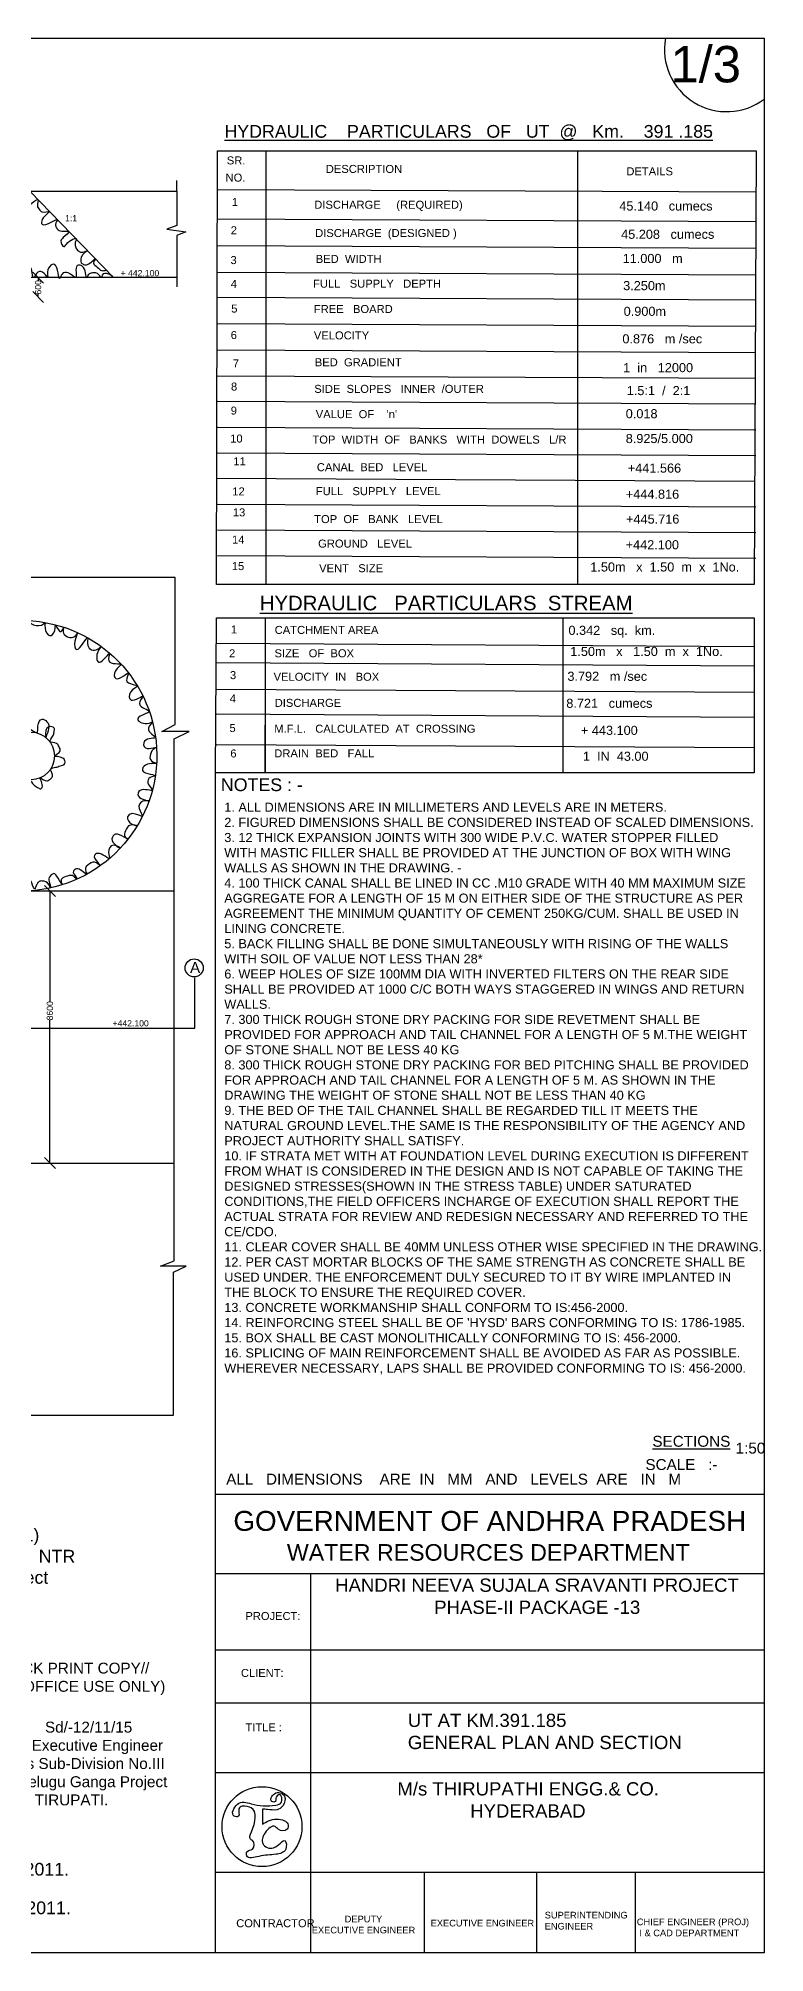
# Model space of a CAD drawing. Header units: millimetres. Extents: x 8337 to 17510, y 6818 to 12081.
# Drawn here: x 15513 to 17510, y 6818 to 12081 of the extents above; entities that cross this region are included whole.
import ezdxf

# ---------------------------------------------------------------- set-up
doc = ezdxf.new("R2010")
doc.units = ezdxf.units.MM
doc.header["$MEASUREMENT"] = 0
doc.layers.add('DIMENSION', color=2, linetype='Continuous')
doc.layers.add('DIMENSIONS', color=7, linetype='Continuous')
doc.styles.get("Standard").update_dxf_attribs({"font": 'arial.ttf', "height": 17})
doc.dimstyles.get("Standard").update_dxf_attribs({"dimtxt": 17, "dimasz": 30, "dimexe": 0.18, "dimexo": 0.0625, "dimgap": 0.09, "dimtad": 0, "dimdec": 0, "dimzin": 0, "dimdsep": 46, "dimtxsty": 'Standard', "dimblk": 'OBLIQUE', "dimcen": 0.09, "dimse1": 1, "dimse2": 1, "dimadec": 0, "dimazin": 0, "dimtfac": 1, "dimtdec": 0, "dimtofl": 0, "dimtmove": 0, "dimatfit": 3, "dimfxl": 1, "dimtolj": 1, "dimtzin": 0, "dimarcsym": 0})

# ---------------------------------------------------------------- blocks, each defined once
blk = doc.blocks.new('_Oblique')
at = {"color": 0, "linetype": 'ByBlock', "lineweight": -2}
blk.add_line((-0.5, -0.5), (0.5, 0.5), dxfattribs=at)
blk = doc.blocks.new('*D27')
at = {"layer": 'Defpoints', "color": 0}
for p in [(15491.3, 11422.8), (15491.3, 11369.6), (15512.8, 11369.6)]:
    blk.add_point(p, dxfattribs=at)
at = {"layer": 'DIMENSION', "color": 0, "lineweight": -2}
for p, q in [((15512.8, 11422.8), (15512.8, 11415.1)), ((15512.8, 11369.6), (15512.8, 11377.3))]:
    blk.add_line(p, q, dxfattribs=at)
at = {"layer": 'DIMENSION', "color": 0, "lineweight": -2, "xscale": 30, "yscale": 30, "zscale": 30}
for p, rotation in [((15512.8, 11422.8), 90), ((15512.8, 11369.6), 270)]:
    blk.add_blockref('_Oblique', p, dxfattribs=dict(at, rotation=rotation))
at = {"layer": 'DIMENSION', "color": 0, "insert": (15512.8, 11396.2), "char_height": 17, "attachment_point": 5, "rotation": 90}
blk.add_mtext('\\A1;600', dxfattribs=at)
blk = doc.blocks.new('*D76')
at = {"layer": 'Defpoints', "color": 0}
for p in [(15547.9, 9736.8), (15545.1, 8988.6), (15547.9, 8988.6)]:
    blk.add_point(p, dxfattribs=at)
at = {"layer": 'DIMENSION', "color": 0, "lineweight": -2}
for p, q in [((15545.1, 9736.8), (15545.1, 9432.7)), ((15545.1, 8988.6), (15545.1, 9381.8))]:
    blk.add_line(p, q, dxfattribs=at)
at = {"layer": 'DIMENSION', "color": 0, "lineweight": -2, "xscale": 30, "yscale": 30, "zscale": 30}
for p, rotation in [((15545.1, 9736.8), 90), ((15545.1, 8988.6), 270)]:
    blk.add_blockref('_Oblique', p, dxfattribs=dict(at, rotation=rotation))
at = {"layer": 'DIMENSION', "color": 0, "insert": (15545.1, 9407.3), "char_height": 17, "attachment_point": 5, "rotation": 90}
blk.add_mtext('\\A1;8600', dxfattribs=at)

msp = doc.modelspace()

# ---------------------------------------------------------------- linework, layer by layer
at = {"layer": 'DIMENSION', "color": 0}
for points in [[(11579, 11808.9), (12119, 11449.2), (13076.6, 11449.2), (13616.5, 11810.2), (13711.1, 11857.4), (13797.6, 11857.4), (13869.3, 11809.2), (14050.2, 11809.2), (14346.5, 11660.2), (15894.1, 11660.2), (15894.1, 11690.2)], [(17480.8, 10579), (16002.8, 10579), (16005.6, 11771.5)], [(16005.6, 11771.5), (17486.5, 11771.5), (17480.8, 10579)], [(16138.5, 11771.5), (16138.5, 10579)], [(16996.3, 10579), (16996.3, 11771.5)], [(15490.2, 11660.2), (15720.4, 11422.8)], [(15894.1, 11660.2), (15894.1, 11566.2), (15866.5, 11556.3), (15918.9, 11548.3), (15894.1, 11538.9), (15894.1, 11397.3)], [(16005.4, 11665.4), (17486, 11658.3)], [(16005.4, 11584.2), (17486, 11577)], [(16005.4, 11510.8), (17486, 11503.7)], [(15894.1, 11422.8), (15057.4, 11422.8)], [(16005.4, 11437.5), (17486, 11430.3)], [(16005.4, 11369.4), (17486, 11362.2)], [(16005.4, 11297), (17486, 11289.8)], [(16005.4, 11224.6), (17486, 11217.4)], [(16005.4, 11153.1), (17486, 11146)], [(16005.4, 11083.1), (17486, 11076)], [(16005.4, 11011.7), (17486, 11004.5)], [(16005.4, 10941.2), (17486, 10934.1)], [(16003.5, 10871.5), (17482.1, 10863.1)], [(16005.4, 10799.8), (17486, 10792.7)], [(16005.4, 10729.3), (17486, 10722.2)], [(8487.4, 8295.2), (15885.2, 8295.2), (15885.2, 8689.1), (15919.4, 8705.6), (15849.1, 8705.6), (15886.5, 8719.6), (15886.5, 10154.7), (15928.2, 10175.1), (15852.5, 10175.1), (15889.3, 10194.1), (15889.3, 10598.5), (15382.8, 10598.5), (15356.3, 10640.5), (15356.3, 10560.5), (15330.3, 10600), (11917.6, 10600), (11900.8, 10556.9), (11881.7, 10657.8), (11869.6, 10603.7), (9089.4, 10603.7)], [(16005.4, 10658.9), (17486, 10651.8)], [(17481.3, 10061.1), (16000.3, 10061.1), (16003.3, 10487.8)], [(16003.3, 10487.8), (17481.3, 10487.8), (17481.3, 10061.1)], [(16136.7, 10487.8), (16136.7, 10061.1), (16136.7, 10192.7), (16136.7, 10192.7)], [(16955.1, 10487.8), (16955.1, 10061.1)], [(16002.8, 10417.5), (17481.3, 10408.9)], [(16002.8, 10364.5), (17481.3, 10356)], [(16002.8, 10291.9), (17481.3, 10283.4)], [(16002.8, 10223.3), (17481.3, 10214.7)], [(16002.8, 10139.3), (17481.3, 10130.7)], [(16000.3, 8078.9), (16000.3, 10061.1)], [(15054.2, 9736.8), (15886.5, 9736.8)], [(8423.7, 9499.3), (8423.7, 9359.5), (15943.3, 9359.5), (15943.3, 9497.8)], [(15054.2, 8988.6), (15886.5, 8988.6)], [(16000.3, 7859.9), (17508.8, 7859.9)], [(16261.5, 7859.9), (16261.5, 6817.9)], [(16000.3, 7650.9), (17508.8, 7650.9)], [(16000.3, 7504.8), (17508.8, 7504.8)], [(16000.3, 7313.7), (17508.8, 7313.7)], [(16129.2, 7212.1), (16129.2, 7171.1)], [(16000.3, 7038.9), (17508.8, 7038.9)], [(16573.9, 7038.9), (16573.9, 6817.9)], [(16884.1, 6817.9), (16884.1, 7038.9)], [(17153.9, 7038.9), (17153.9, 6817.9)]]:
    msp.add_lwpolyline(points, dxfattribs=at)
msp.add_lwpolyline([(15054.2, 10043.4), (15494, 10043.4, 1), (15494, 10172.3), (14523.1, 10172.3), (14725.7, 10480.2), (15479.9, 10480.2, -0.957991), (15485.9, 9736.8, 123.255809)], format="xyb", dxfattribs=at)
msp.add_lwpolyline([(16000.3, 8078.9), (17508.8, 8078.9), (17508.8, 6817.9), (16000.3, 6817.9)], close=True, dxfattribs=at)
for centre, radius in [((15941.7, 9525.2), 24.8), ((16128.1, 7164.4), 109.8)]:
    msp.add_circle(centre, radius, dxfattribs=at)
for centre, major_axis, ratio, start_param, end_param in [((15511.4, 10480.2), (-22.2, 0), 0.638398, 0.03102, 2.744291), ((15545.7, 10465.5), (0.4, -26.8), 0.542833, 4.351456, 7.962341)]:
    msp.add_ellipse(centre, major_axis=major_axis, ratio=ratio, start_param=start_param, end_param=end_param, dxfattribs=at)
for points in [[(15490.2, 11660.2), (15475, 11633.6), (15474.8, 11618.5), (15512.6, 11637), (15510.6, 11621.6), (15517.4, 11608.7), (15523.2, 11603.9), (15544, 11604.7), (15524.2, 11582.7), (15523.7, 11569.5), (15566, 11582), (15560.4, 11569.3), (15563, 11560.4), (15570.4, 11552.4), (15597.5, 11549.5), (15582, 11532.8), (15575.6, 11524), (15583.3, 11508), (15590.7, 11515.2), (15618, 11528.3), (15615.6, 11522.2), (15615, 11511.3), (15619.1, 11500.8), (15623.5, 11496.1), (15635.4, 11492.8), (15648.1, 11497.3), (15637, 11487.3), (15631.5, 11478.2), (15631.5, 11463.8), (15640.1, 11458.4), (15652, 11460.7), (15670.3, 11474.4), (15665.3, 11463), (15675.4, 11451.5), (15687.8, 11442.1), (15700.4, 11443.4)], [(15720.4, 11422.8), (15704.8, 11433.4), (15689.2, 11429.7), (15686.7, 11422.8), (15679.9, 11430.5), (15662, 11435.7), (15650.7, 11430.1), (15646.8, 11422.8), (15637.4, 11450.9), (15620.3, 11456), (15616.2, 11422.8), (15595.5, 11435.7), (15578.6, 11432.6), (15572.7, 11420.5), (15558.5, 11459.2), (15538.1, 11432.6), (15540.4, 11422.8), (15529.3, 11434.5), (15512.2, 11438), (15500.5, 11422.8), (15487.9, 11456.5), (15467.5, 11448.5), (15466.9, 11425), (15454.3, 11431.4), (15438.3, 11437), (15429.9, 11427.9), (15424.3, 11429.6), (15412.6, 11456.3), (15398.6, 11447.5), (15395.1, 11422.8), (15382.7, 11435.1), (15352.6, 11422.8), (15342.1, 11457.1), (15332.9, 11452), (15323.6, 11422.8), (15309.8, 11432.9), (15301.2, 11434.7), (15281.7, 11429.8), (15278.8, 11422.8), (15271.3, 11458.6), (15251.3, 11453.2), (15248.6, 11422.8), (15241.4, 11429.6), (15228.9, 11436.3), (15210.8, 11431.6), (15205.8, 11422.8), (15201.1, 11441.7), (15193.7, 11458), (15185.7, 11461), (15174.4, 11431.4), (15174.4, 11422.8), (15164, 11435.1), (15146.7, 11437.6), (15132.9, 11422.8), (15128.2, 11442.9), (15123.2, 11454.8), (15110.3, 11456.7), (15102.7, 11438.8), (15102.7, 11422.8), (15094.5, 11433.8), (15084, 11439.6), (15072.2, 11438.8), (15057.4, 11422.9)], [(15583.2, 10461.8), (15582.8, 10445.5), (15612.8, 10436.3), (15621.7, 10446.7), (15613.8, 10423.3), (15619.1, 10400.3), (15649.1, 10432.8), (15649.3, 10411.4), (15676.1, 10401), (15685.8, 10409.3), (15675.7, 10391.2), (15681.4, 10365.4), (15709.7, 10390.3), (15706.8, 10369.1), (15741.1, 10359.9), (15725, 10341.9), (15726.7, 10320.6), (15761.8, 10335.3), (15756, 10315.5), (15785.8, 10300), (15766.9, 10283.3), (15768.3, 10261.4), (15801, 10272.1), (15791.2, 10251.8), (15818.4, 10230.4), (15786.8, 10210.9), (15812.4, 10197.1), (15827.3, 10200.9), (15816.1, 10183.8), (15835.6, 10158.8), (15805.5, 10148.5), (15807.8, 10129.8), (15838.3, 10131.8), (15832.8, 10128.4), (15821.5, 10113.1), (15824.2, 10094.2), (15838.4, 10087.8), (15808.3, 10082.9), (15799.8, 10068.2), (15834.9, 10053.5), (15820.8, 10048.4), (15814.5, 10034.3), (15826.7, 10013.6), (15793.1, 10012.9), (15788.4, 9997.5), (15817.6, 9984.1), (15800.7, 9983.2), (15790.3, 9963.6), (15800, 9942.6), (15771.8, 9949.3), (15760.9, 9944.6), (15764.8, 9924.3), (15785.1, 9915.5), (15766.5, 9917.8), (15753.1, 9902.4), (15752.1, 9884.8), (15759.6, 9878.6), (15743.1, 9888.4), (15721.6, 9891), (15716.3, 9875.3), (15738.8, 9854.3), (15719.6, 9862.4), (15706.4, 9842.8), (15709.1, 9825.9), (15676, 9840), (15667.4, 9834.5), (15677.1, 9814.9), (15683.6, 9805.9), (15673.1, 9814.1), (15653.7, 9811.3), (15642.6, 9794), (15646.7, 9782.6), (15632.5, 9791.9), (15618.4, 9797.7), (15609.6, 9790.8), (15616.8, 9775.6), (15619.7, 9769.1), (15607.3, 9778.8), (15597.9, 9778.8), (15580.8, 9772.8), (15575.7, 9765), (15579.3, 9753.7), (15567.5, 9772.3), (15555.5, 9784.3), (15543.3, 9773.4), (15544.2, 9758.2), (15547.1, 9745.1), (15541.9, 9754.3), (15524.8, 9764), (15515.2, 9762.6), (15509.9, 9755.7), (15505.5, 9746), (15504.5, 9743), (15495.1, 9758.7), (15489.1, 9769), (15480.1, 9773), (15474.1, 9760.7), (15472.5, 9751.3)], [(15560.1, 10468.6), (15576, 10449.7), (15583.2, 10461.8)], [(15066.8, 10043.4), (15077.7, 10032.5), (15111.1, 10043.4), (15117.7, 10015.7), (15128.8, 10010.5), (15146.5, 10043.4), (15156.3, 10028.4), (15187.2, 10043.4), (15189.1, 10021.6), (15204.3, 10009.1), (15215.9, 10043.4), (15224.8, 10032.1), (15244.1, 10031.6), (15260.4, 10043.4), (15263.2, 10016.6), (15271.6, 10009.6), (15280.2, 10009.8), (15289.7, 10046.1), (15297.9, 10033.9), (15309, 10030.5), (15319.5, 10032.1), (15334.5, 10043.4), (15341.2, 10016), (15351.4, 10011.4), (15363.2, 10043.4), (15371, 10032.5), (15384.6, 10030.7), (15401.2, 10033), (15404.8, 10043.4), (15409.3, 10025.3), (15413.9, 10016.6), (15419.6, 10011.2), (15425, 10012.6), (15435, 10043.4), (15440.2, 10033.4), (15449.3, 10030), (15460.4, 10029.8), (15469.5, 10034.8), (15475.2, 10043.4), (15486.9, 10043.4), (15500.8, 10028.7), (15511.4, 10021.4), (15520.1, 10017.8), (15523.5, 10021), (15518, 10048), (15537.6, 10039.1), (15544.4, 10043.2), (15551.2, 10049.5), (15551.9, 10056.4), (15548.1, 10072.7), (15560.3, 10076.6), (15573.4, 10080.4), (15586.2, 10087.2), (15580.3, 10102.1), (15558.5, 10107.9), (15573.4, 10122.3), (15570.5, 10132.7), (15563.2, 10142.5), (15545.3, 10147), (15553.7, 10163.7), (15556.6, 10173.5), (15556.6, 10184.6), (15542.2, 10188.2), (15533.6, 10158.8)], [(15467.8, 10172.3), (15477.3, 10187.3), (15510.3, 10172.3), (15512.3, 10189.7), (15523.5, 10209.1), (15537.1, 10202.1), (15533.6, 10158.8)], [(16074, 7220.9), (16064.8, 7213.7), (16063.1, 7192.8), (16051.9, 7193.4), (16060.5, 7226), (16098.3, 7227.5), (16166.3, 7223.7), (16181.5, 7231.5), (16176.3, 7252.7), (16166, 7241.5), (16164.9, 7233.2), (16155.1, 7233.8), (16162.3, 7255), (16178.1, 7257.7), (16189.8, 7248.5), (16185.2, 7221.7), (16169.5, 7210.8), (16143.2, 7211.8), (16129.2, 7212.1)], [(16129.2, 7171.1), (16146.5, 7180.7), (16190.1, 7180.7), (16199.4, 7172.1), (16197.2, 7157.1), (16172.8, 7157.1), (16164.5, 7164.5), (16136.8, 7147.6), (16130.5, 7117.8), (16160.1, 7106.1), (16191.6, 7125.6), (16193.4, 7102.6), (16166.7, 7088.4), (16119.1, 7082.8), (16086.4, 7084.6), (16086.9, 7095.5), (16102.4, 7102.6), (16101.6, 7126.9), (16096.3, 7130.2), (16099.3, 7149.9), (16098.8, 7216.2), (16074, 7220.9)]]:
    msp.add_spline(points, degree=3, dxfattribs=at)
at = {"layer": 'DIMENSIONS'}
msp.add_lwpolyline([(17508.8, 6817.9), (8337.2, 6817.9), (8337.2, 12080.8), (17508.8, 12080.8)], close=True, dxfattribs=at)
msp.add_arc((17405.5, 12050.1), 171.1, 169.693, 307.1441, dxfattribs=at)

# ---------------------------------------------------------------- texts
at = {"layer": 'DIMENSION', "color": 0}
for s, height, p in [('%%UHYDRAULIC    PARTICULARS   OF   UT  @   Km.    391 .185', 35, (16025, 11807.4)), ('SR.', 22, (16031.5, 11734)), ('NO.', 22, (16028, 11686.7)), ('DESCRIPTION', 22, (16303.5, 11710.6)), ('DETAILS', 22, (17129.8, 11704)), ('1', 22, (16045.1, 11619.7)), ('DISCHARGE     (REQUIRED)', 22, (16271.9, 11612.2)), ('45.140   cumecs', 25, (17110.4, 11607.2)), ('1:1', 17, (15586.9, 11577.6)), ('2', 22, (16042.2, 11542)), ('DISCHARGE  (DESIGNED )', 22, (16274.3, 11534.4)), ('45.208   cumecs', 25, (17115.4, 11529.5)), ('3', 22, (16041.5, 11460)), ('BED  WIDTH', 22, (16275.9, 11463.2)), ('11.000   m', 25, (17119.6, 11463)), ('+ 442.100', 17, (15739.4, 11426.7)), ('4', 22, (16042.2, 11394.4)), ('FULL   SUPPLY   DEPTH', 22, (16268.6, 11395.2)), ('3.250m', 25, (17121, 11388.3)), ('5', 22, (16043.6, 11326.7)), ('FREE   BOARD', 22, (16270.7, 11325.5)), ('0.900m', 25, (17122.4, 11317.7)), ('6', 22, (16042.2, 11253.9)), ('VELOCITY', 22, (16270.7, 11253)), ('0.876   m /sec', 25, (17118.9, 11242.1)), ('7', 22, (16048, 11176.2)), ('BED  GRADIENT', 22, (16273.3, 11179.1)), ('1  in   12000', 25, (17121, 11162.9)), ('8', 22, (16042.9, 11112.3)), ('SIDE  SLOPES   INNER  /OUTER', 22, (16271.9, 11106)), ('1.5:1  /  2:1', 25, (17130.9, 11099.8)), ('9', 22, (16042.2, 11046.3)), ("VALUE  OF    'n'", 22, (16276, 11036.5)), ('0.018', 25, (17128.1, 11036.2)), ('10', 22, (16040.7, 10969.4)), ('TOP  WIDTH  OF   BANKS   WITH  DOWELS   L/R', 22, (16266.8, 10966.6)), ('8.925/5.000', 25, (17128.1, 10968)), ('11', 22, (16049.4, 10906.9)), ('CANAL  BED   LEVEL', 22, (16278.9, 10890.7)), ('+441.566', 25, (17133.8, 10886.8)), ('12', 22, (16046.5, 10824.1)), ('FULL   SUPPLY   LEVEL', 22, (16276.1, 10824.8)), ('+444.816', 25, (17128.4, 10815)), ('13', 22, (16048, 10766.5)), ('TOP  OF   BANK   LEVEL', 22, (16271.6, 10748)), ('+445.716', 25, (17128.9, 10746.6)), ('14', 22, (16045.8, 10691.7)), ('GROUND   LEVEL', 22, (16282.5, 10680.7)), ('+442.100', 25, (17127.9, 10675.9)), ('15', 22, (16045.1, 10618.8)), ('VENT   SIZE', 22, (16285.2, 10613)), ('1.50m   x  1.50  m  x  1No.', 25, (17030.6, 10614.9)), ('%%UHYDRAULIC   PARTICULARS  STREAM', 40, (16122.2, 10508.2)), ('1', 22, (16042.8, 10444.8)), ('CATCHMENT AREA', 22, (16163.1, 10443.3)), ('0.342   sq.  km.', 25, (16970.6, 10440.7)), ('2', 22, (16037.6, 10379)), ('SIZE   OF  BOX', 22, (16162.6, 10379.1)), ('1.50m   x   1.50  m  x  1No.', 25, (16975.6, 10382.7)), ('3', 22, (16040.2, 10319.1)), ('VELOCITY  IN   BOX', 22, (16160.1, 10314.6)), ('3.792   m /sec', 25, (16967.7, 10314.4)), ('4', 22, (16039.5, 10254.8)), ('DISCHARGE', 22, (16163.1, 10242.8)), ('8.721   cumecs', 25, (16964.7, 10240.2)), ('5', 22, (16038.7, 10173.6)), ('M.F.L.   CALCULATED  AT  CROSSING', 22, (16161.9, 10171.7)), ('+ 443.100', 25, (17004.8, 10165.7)), ('6', 22, (16041.1, 10103.7)), ('DRAIN  BED   FALL', 22, (16161.9, 10104)), ('1  IN  43.00', 25, (17010.3, 10094.5)), ('NOTES : -', 35, (16015.1, 10011.2)), ('A', 30, (15930.3, 9511.2)), ('+442.100', 17, (15717.2, 9364.3)), ('%%USECTIONS', 30, (17201.4, 8208.8)), ('1:50', 30, (17430.2, 8190.1)), ('SCALE   :-', 30, (17182.2, 8144.9)), ('ALL   DIMENSIONS    ARE  IN   MM   AND   LEVELS  ARE   IN   M', 30, (16029.8, 8104.7)), ('DR NO: ENC /TGP/SKHT / DW/DD2/HNSS -II/P-13/426/2011:  DATE24-06-2011.', 35, (13829.1, 7029.9)), ('DR NO: ENC /TGP/SKHT / DW/DD2/HNSS -II/P-13/445/1-2011:  DATE:24-06-2011.', 35, (13776.9, 6923.8))]:
    msp.add_text(s, height=height, dxfattribs=at).set_placement(p)
at = {"layer": 'DIMENSION', "color": 0, "attachment_point": 1}
for s, insert, char_height, width in [("1. ALL DIMENSIONS ARE IN MILLIMETERS AND LEVELS ARE IN METERS. \\P2. FIGURED DIMENSIONS SHALL BE CONSIDERED INSTEAD OF SCALED DIMENSIONS. \\P3. 12 THICK EXPANSION JOINTS WITH 300 WIDE P.V.C. WATER STOPPER FILLED WITH MASTIC FILLER SHALL BE PROVIDED AT THE JUNCTION OF BOX WITH WING WALLS AS SHOWN IN THE DRAWING. - \\P4. 100 THICK CANAL SHALL BE LINED IN CC .M10 GRADE WITH 40 MM MAXIMUM SIZE AGGREGATE FOR A LENGTH OF 15 M ON EITHER SIDE OF THE STRUCTURE AS PER AGREEMENT THE MINIMUM QUANTITY OF CEMENT 250KG/CUM. SHALL BE USED IN LINING CONCRETE.\\P5. BACK FILLING SHALL BE DONE SIMULTANEOUSLY WITH RISING OF THE WALLS WITH SOIL OF VALUE NOT LESS THAN 28* \\P6. WEEP HOLES OF SIZE 100MM DIA WITH INVERTED FILTERS ON THE REAR SIDE SHALL BE PROVIDED AT 1000 C/C BOTH WAYS STAGGERED IN WINGS AND RETURN WALLS. \\P7. 300 THICK ROUGH STONE DRY PACKING FOR SIDE REVETMENT SHALL BE PROVIDED FOR APPROACH AND TAIL CHANNEL FOR A LENGTH OF 5 M.THE WEIGHT OF STONE SHALL NOT BE LESS 40 KG \\P8. 300 THICK ROUGH STONE DRY PACKING FOR BED PITCHING SHALL BE PROVIDED FOR APPROACH AND TAIL CHANNEL FOR A LENGTH OF 5 M. AS SHOWN IN THE DRAWING THE WEIGHT OF STONE SHALL NOT BE LESS THAN 40 KG \\P9. THE BED OF THE TAIL CHANNEL SHALL BE REGARDED TILL IT MEETS THE NATURAL GROUND LEVEL.THE SAME IS THE RESPONSIBILITY OF THE AGENCY AND PROJECT AUTHORITY SHALL SATISFY. \\P10. IF STRATA MET WITH AT FOUNDATION LEVEL DURING EXECUTION IS DIFFERENT FROM WHAT IS CONSIDERED IN THE DESIGN AND IS NOT CAPABLE OF TAKING THE DESIGNED STRESSES(SHOWN IN THE STRESS TABLE) UNDER SATURATED CONDITIONS,THE FIELD OFFICERS INCHARGE OF EXECUTION SHALL REPORT THE ACTUAL STRATA FOR REVIEW AND REDESIGN NECESSARY AND REFERRED TO THE CE/CDO. \\P11. CLEAR COVER SHALL BE 40MM UNLESS OTHER WISE SPECIFIED IN THE DRAWING. \\P12. PER CAST MORTAR BLOCKS OF THE SAME STRENGTH AS CONCRETE SHALL BE USED UNDER. THE ENFORCEMENT DULY SECURED TO IT BY WIRE IMPLANTED IN THE BLOCK TO ENSURE THE REQUIRED COVER. \\P13. CONCRETE WORKMANSHIP SHALL CONFORM TO IS:456-2000. \\P14. REINFORCING STEEL SHALL BE OF 'HYSD' BARS CONFORMING TO IS: 1786-1985. \\P15. BOX SHALL BE CAST MONOLITHICALLY CONFORMING TO IS: 456-2000. \\P16. SPLICING OF MAIN REINFORCEMENT SHALL BE AVOIDED AS FAR AS POSSIBLE. WHEREVER NECESSARY, LAPS SHALL BE PROVIDED CONFORMING TO IS: 456-2000. ", (16024.5, 9979.5), 25, 1438.075), ('\\pi147.91;APPROVED BY  \\P\\pi113;Sd/- DT(24-6-2011) \\P\\pi10.905; ENGINEER-IN-CHIEF  NTR \\P\\pi85.907;Telugu Ganga Project  \\P\\pi199.37;Srikalahasti', (14979.2, 8042.2), 35, 645.961), ('\\pi29.516;{\\H1.5x;GOVERNMENT OF ANDHRA PRADESH}  \\P\\pi176.55;{\\H1.25x;WATER RESOURCES DEPARTMENT }', (16020, 8032.3), 36.473, 1458.621), ('\\pi2.5501;HANDRI NEEVA SUJALA SRAVANTI PROJECT \\P\\pi274.89;PHASE-II PACKAGE -13', (16326.8, 7846.5), 36.473, 1109.849), ('PROJECT:', (16082.7, 7754.4), 21.88, 224.496), ('//CHECK PRINT COPY// (FOR OFFICE USE ONLY) ', (15357.3, 7615.2), 30, 558.672), ('CLIENT:', (16070.3, 7597.9), 21.88, 224.496), ('UT AT KM.391.185\\PGENERAL PLAN AND SECTION ', (16529, 7474.9), 36.473, 891.76), ('\\pi132.37;^ISd/-12/11/15\\P\\pi59.147;Deputy Executive Engineer  \\P\\pi59.034;Designs Sub-Division No.III\\P\\pi45.2; NTR -Telugu Ganga Project \\P\\pi211.61;TIRUPATI.', (15291.6, 7453), 30, 621.172), ('TITLE :', (16082.7, 7448.4), 21.88, 224.496), ('\\pi4.105;M/s THIRUPATHI ENGG.& CO. \\P\\pi204.36;HYDERABAD    ', (16496.3, 7286.6), 36.473, 719.026), ('CONTRACTOR ', (16057.3, 6909.9), 21.884, 224.496), ('\\pi162.71;DEPUTY \\P\\pi72.199;EXECUTIVE ENGINEER ', (16192.8, 6919.6), 18.236, 426.599), ('EXECUTIVE ENGINEER', (16591.8, 6908.3), 18.236, 284.399), ('SUPERINTENDING \\PENGINEER ', (16905.4, 6930.3), 18.236, 226.481), ('CHIEF ENGINEER (PROJ)\\P I & CAD DEPARTMENT ', (17158.5, 6911.8), 18.236, 307.823)]:
    msp.add_mtext(s, dxfattribs=dict(at, insert=insert, char_height=char_height, width=width))
at = {"layer": 'DIMENSIONS'}
msp.add_text('1/3', height=100, dxfattribs=at).set_placement((17250.9, 11959.6))

# ---------------------------------------------------------------- dimensions: what is measured, and where the dimension line sits
at = {"layer": 'DIMENSION', "color": 0}
dim = msp.add_linear_dim(base=(15512.8, 11369.6), p1=(15491.3, 11422.8), p2=(15491.3, 11369.6), angle=90, text='600', dimstyle='Standard', dxfattribs=at)
dim.commit()
dim.dimension.update_dxf_attribs({"geometry": '*D27', "text_midpoint": (15512.8, 11396.2)})
dim = msp.add_linear_dim(base=(15545.1, 8988.6), p1=(15547.9, 9736.8), p2=(15547.9, 8988.6), angle=90, text='8600', dimstyle='Standard', dxfattribs=at)
dim.commit()
dim.dimension.update_dxf_attribs({"geometry": '*D76', "text_midpoint": (15545.1, 9407.3), "dimtype": 160})

doc.saveas('drawing.dxf')
